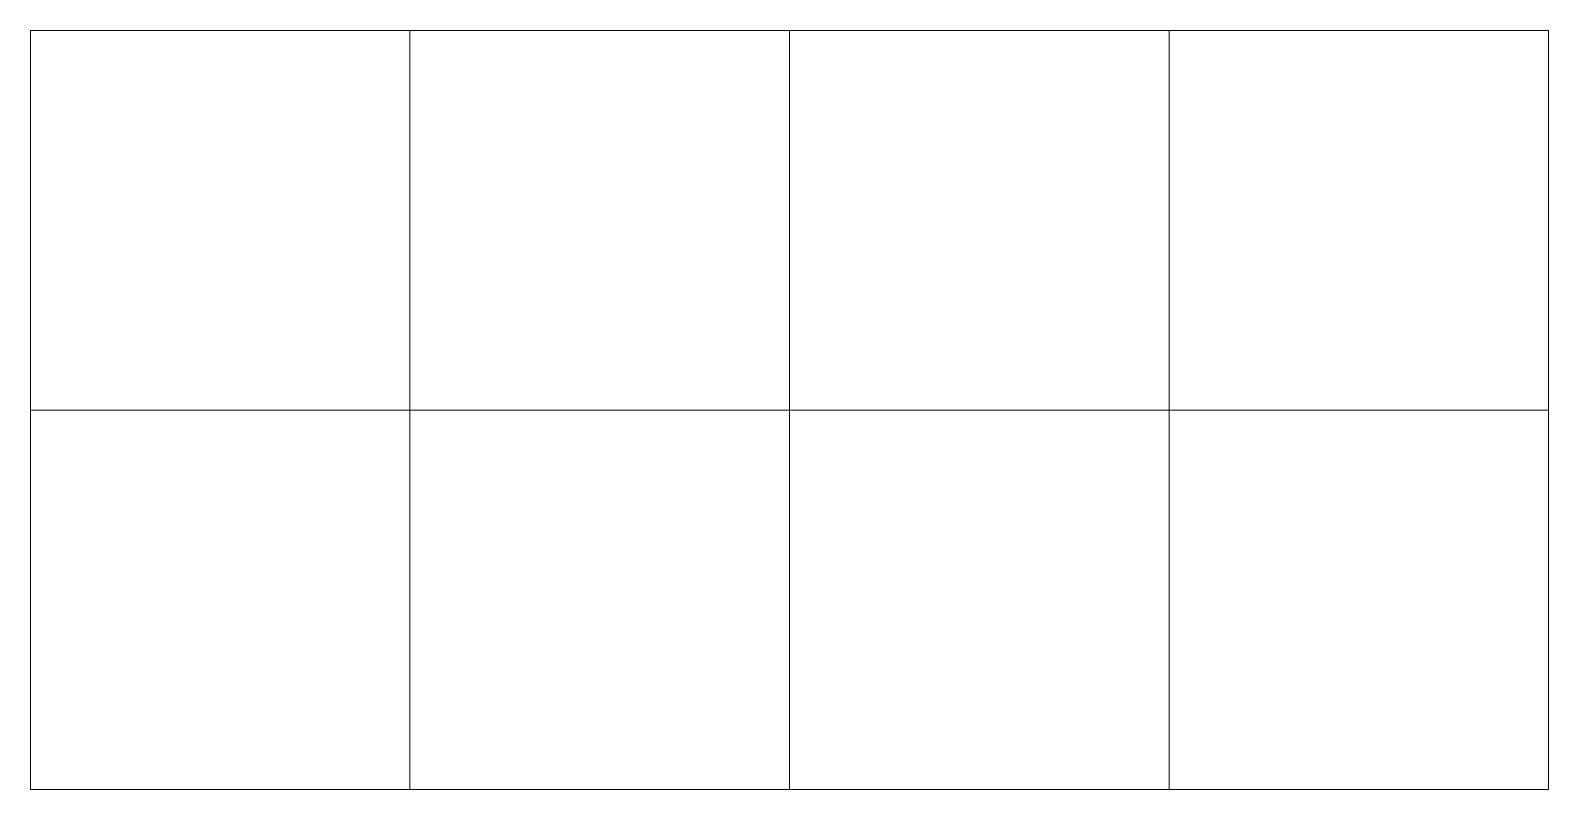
# Model space of a CAD drawing. Header units: metres. Extents: x 0 to 54, y 0 to 27.
import ezdxf

# ---------------------------------------------------------------- set-up
doc = ezdxf.new("R2010")
doc.units = ezdxf.units.M
doc.layers.add('TOP', color=1, linetype='Continuous', lineweight=0)

msp = doc.modelspace()

# ---------------------------------------------------------------- linework, layer by layer
at = {"layer": 'TOP'}
for p, q in [((0, 0), (0, 27)), ((0, 27), (54, 27)), ((13.5, 0), (13.5, 27)), ((27, 0), (27, 27)), ((40.5, 0), (40.5, 27)), ((54, 0), (54, 27)), ((0, 13.5), (54, 13.5)), ((0, 0), (54, 0))]:
    msp.add_line(p, q, dxfattribs=at)

doc.saveas('drawing.dxf')
